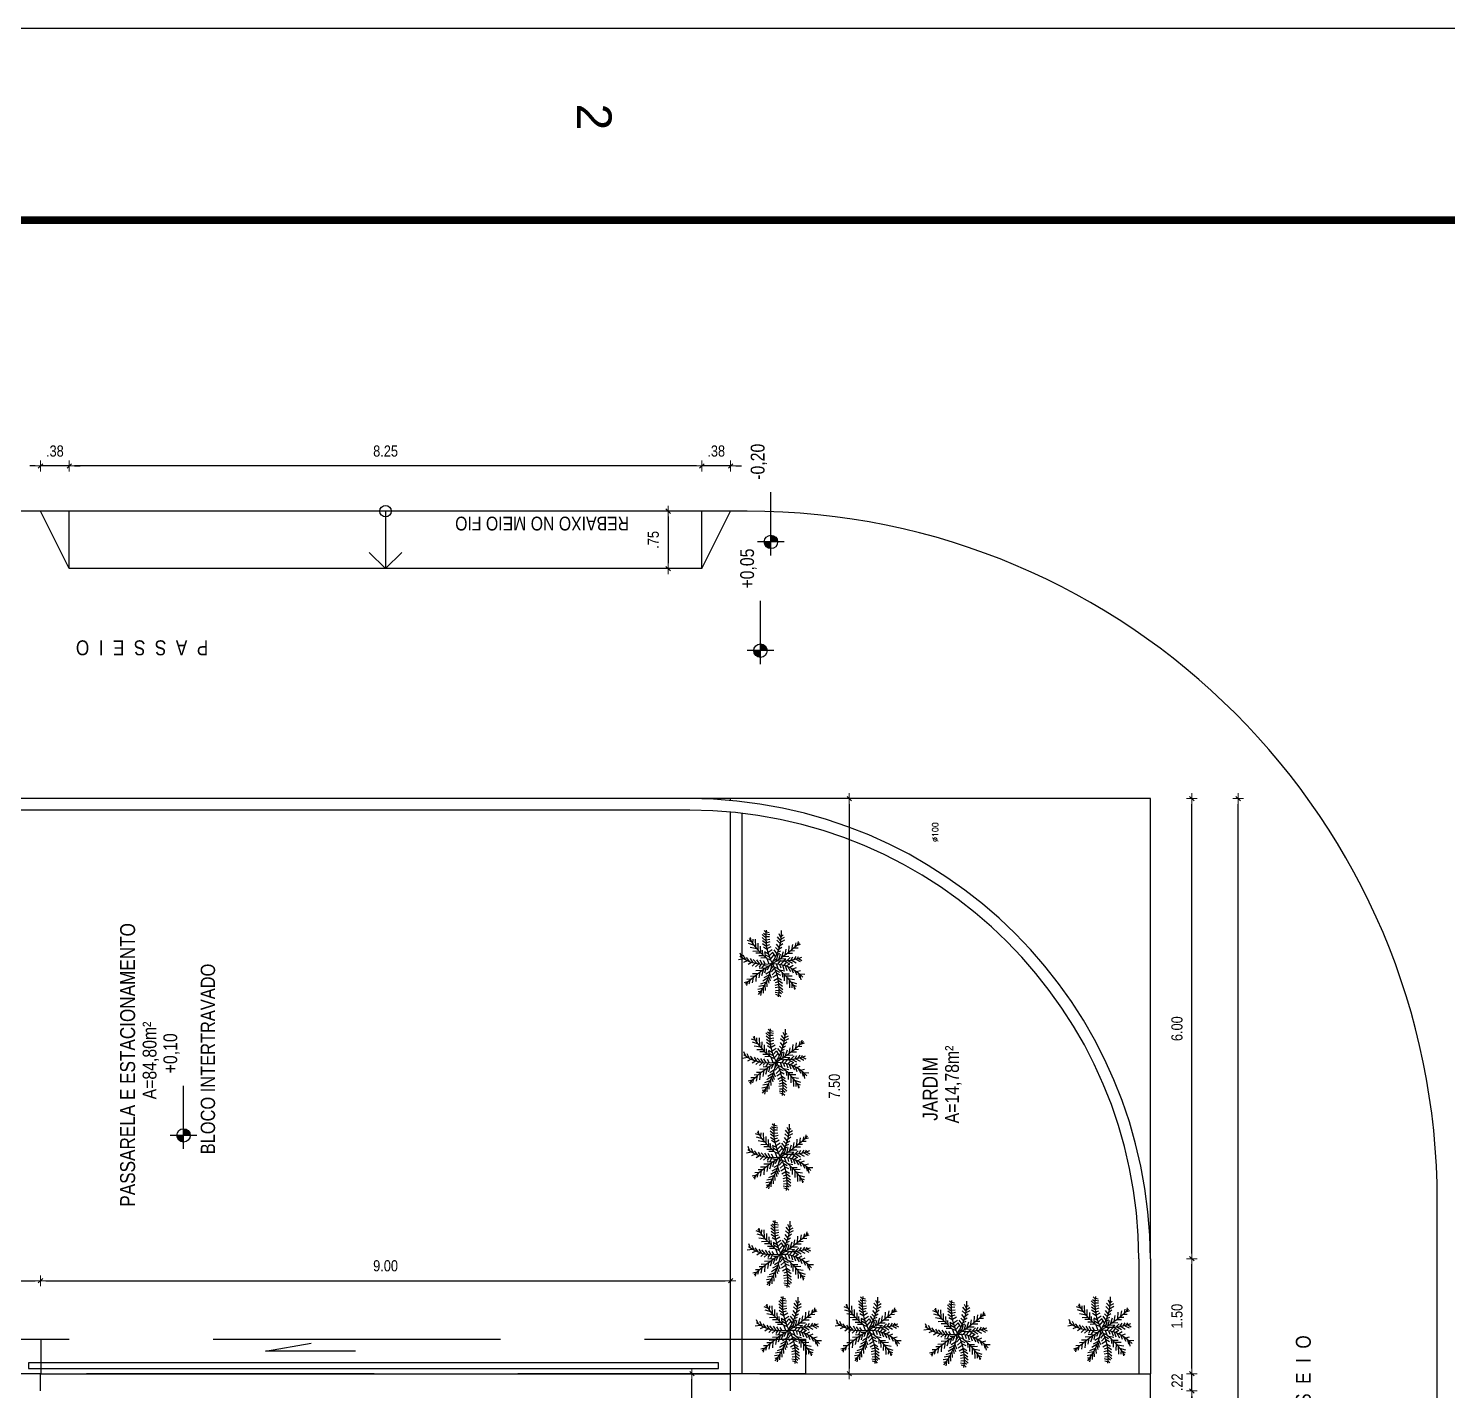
# Model space of a CAD drawing. Header units: millimetres. Extents: x 1904 to 2142, y -1319 to -1235.
# Drawn here: x 2000.83 to 2019.34, y -1252.69 to -1234.92 of the extents above; entities that cross this region are included whole.
import ezdxf
from ezdxf.enums import TextEntityAlignment as Align

# ---------------------------------------------------------------- set-up
doc = ezdxf.new("R2010")
doc.units = ezdxf.units.MM
doc.header["$LTSCALE"] = 30
for name, pattern in [('CONTINU', [0]), ('HIDDEN', [0.375, 0.25, -0.125]), ('HIDDEN2', [0.1875, 0.125, -0.0625])]:
    doc.linetypes.add(name, pattern=pattern)
doc.layers.get('0').update_dxf_attribs({"linetype": 'CONTINUOUS'})
doc.layers.get('Defpoints').update_dxf_attribs({"linetype": 'CONTINUOUS'})
for name, color, linetype in [('arquitetura', 8, 'CONTINUOUS'), ('E-txt-g', 3, 'CONTINUOUS'), ("PRANCHA - PROJETU'S", 7, 'CONTINUOUS'), ('Texto-Tubos', 7, 'CONTINUOUS'), ('VE', 118, 'CONTINUOUS')]:
    doc.layers.add(name, color=color, linetype=linetype)
for name, color, linetype, lineweight in [('E-Pen-C', 4, 'CONTINUOUS', 15), ('E-Pen-G', 3, 'CONTINUOUS', 30), ('E-Txt-W', 7, 'CONTINUOUS', 20)]:
    doc.layers.add(name, color=color, linetype=linetype, lineweight=lineweight)
doc.styles.add('ARIAL', font='arial.ttf', dxfattribs={"height": 2})
doc.styles.add('F2', font='ARIALN.TTF')
doc.styles.add('REG60', font='romans.shx', dxfattribs={"width": 0.8, "height": 0.15})
doc.styles.add('REG80', font='romans.shx', dxfattribs={"width": 0.8, "height": 0.18})
doc.styles.add('TCTUBOS-TXT', font='txt.shx')
doc.dimstyles.new('DIMENSION-1', dxfattribs={"dimtxt": 0.145, "dimasz": 0.07, "dimexe": 1, "dimexo": 0, "dimgap": 0.12, "dimtad": 1, "dimzin": 7, "dimdsep": 46, "dimtxsty": 'F2', "dimblk1": 'TRACO', "dimblk2": 'TRACO', "dimsah": 1, "dimcen": 1, "dimse1": 1, "dimse2": 1, "dimclrd": 4, "dimclre": 256, "dimclrt": 4, "dimadec": 8, "dimazin": 0, "dimtfac": 1, "dimtix": 1, "dimtmove": 2, "dimatfit": 3, "dimldrblk": 'TRACO', "dimfxl": 1, "dimtolj": 1, "dimtzin": 0, "dimarcsym": 0})

# ---------------------------------------------------------------- blocks, each defined once
blk = doc.blocks.new('ADFSGASDFG')
at = {"layer": "PRANCHA - PROJETU'S", "color": 1}
blk.add_line((276.578, 107.346), (276.578, 47.946), dxfattribs=at)
at = {"layer": "PRANCHA - PROJETU'S", "color": 4, "const_width": 0.1}
blk.add_lwpolyline([(279.078, 106.346), (359.678, 106.346), (359.678, 48.946), (279.078, 48.946)], close=True, dxfattribs=at)
at = {"layer": "PRANCHA - PROJETU'S", "color": 50, "linetype": 'Continuous', "style": 'ARIAL'}
blk.add_text('2', height=0.45, dxfattribs=at).set_placement((277.732, 92.496), align=Align.MIDDLE)
blk = doc.blocks.new('TRACO')
at = {"layer": 'E-Pen-C'}
for p, q in [((-1, 0), (1, 0)), ((0, 1), (0, -1))]:
    blk.add_line(p, q, dxfattribs=at)
at = {"layer": 'E-Pen-G'}
blk.add_line((-0.42, -0.42), (0.42, 0.42), dxfattribs=at)
blk = doc.blocks.new('*D229')
at = {"layer": 'arquitetura', "color": 4, "linetype": 'Continuous', "lineweight": -2}
blk.add_line((2011.54, -1245.035), (2011.54, -1252.395), dxfattribs=at)
at = {"layer": 'Defpoints', "color": 0, "linetype": 'Continuous'}
for p in [(2010.746, -1244.965), (2010.967, -1252.465), (2011.54, -1252.465)]:
    blk.add_point(p, dxfattribs=at)
at = {"layer": 'arquitetura', "color": 4, "linetype": 'Continuous', "lineweight": -2, "xscale": 0.07, "yscale": 0.07, "zscale": 0.07}
for p, rotation in [((2011.54, -1244.965), 90), ((2011.54, -1252.465), 270)]:
    blk.add_blockref('TRACO', p, dxfattribs=dict(at, rotation=rotation))
at = {"layer": 'arquitetura', "color": 4, "linetype": 'Continuous', "insert": (2011.346, -1248.715), "char_height": 0.145, "attachment_point": 5, "rotation": 90, "style": 'F2'}
blk.add_mtext('\\A1;7.50', dxfattribs=at)
blk = doc.blocks.new('*D235')
at = {"layer": 'arquitetura', "color": 4, "linetype": 'Continuous', "lineweight": -2}
blk.add_line((2015.537, -1254.317), (2019.138, -1254.317), dxfattribs=at)
at = {"layer": 'Defpoints', "color": 0, "linetype": 'Continuous'}
for p in [(2019.208, -1252.331), (2015.467, -1252.465), (2019.208, -1254.317)]:
    blk.add_point(p, dxfattribs=at)
at = {"layer": 'arquitetura', "color": 4, "linetype": 'Continuous', "lineweight": -2, "xscale": 0.07, "yscale": 0.07, "zscale": 0.07, "rotation": 180}
blk.add_blockref('TRACO', (2015.467, -1254.317), dxfattribs=at)
at = {"layer": 'arquitetura', "color": 4, "linetype": 'Continuous', "lineweight": -2, "xscale": 0.07, "yscale": 0.07, "zscale": 0.07}
blk.add_blockref('TRACO', (2019.208, -1254.317), dxfattribs=at)
at = {"layer": 'arquitetura', "color": 4, "linetype": 'Continuous', "insert": (2017.337, -1254.123), "char_height": 0.145, "attachment_point": 5, "style": 'F2'}
blk.add_mtext('\\A1;2.50', dxfattribs=at)
blk = doc.blocks.new('*D239')
at = {"layer": 'arquitetura', "color": 4, "linetype": 'Continuous', "lineweight": -2}
blk.add_line((2016.008, -1287.041), (2016.008, -1252.76), dxfattribs=at)
at = {"layer": 'Defpoints', "color": 0, "linetype": 'Continuous'}
for p in [(2015.242, -1252.69), (2016.008, -1252.69), (2015.467, -1287.111)]:
    blk.add_point(p, dxfattribs=at)
at = {"layer": 'arquitetura', "color": 4, "linetype": 'Continuous', "lineweight": -2, "xscale": 0.07, "yscale": 0.07, "zscale": 0.07}
for p, rotation in [((2016.008, -1252.69), 90), ((2016.008, -1287.111), 270)]:
    blk.add_blockref('TRACO', p, dxfattribs=dict(at, rotation=rotation))
at = {"layer": 'arquitetura', "color": 4, "linetype": 'Continuous', "insert": (2015.814, -1269.9), "char_height": 0.145, "attachment_point": 5, "rotation": 90, "style": 'F2'}
blk.add_mtext('\\A1;34.42', dxfattribs=at)
blk = doc.blocks.new('*D240')
at = {"layer": 'arquitetura', "color": 4, "linetype": 'Continuous', "lineweight": -2}
for p, q in [((2016.008, -1252.395), (2016.008, -1252.325)), ((2016.008, -1252.69), (2016.008, -1252.465)), ((2016.008, -1252.76), (2016.008, -1252.83))]:
    blk.add_line(p, q, dxfattribs=at)
at = {"layer": 'Defpoints', "color": 0, "linetype": 'Continuous'}
for p in [(2015.467, -1252.465), (2016.008, -1252.465), (2015.242, -1252.69)]:
    blk.add_point(p, dxfattribs=at)
at = {"layer": 'arquitetura', "color": 4, "linetype": 'Continuous', "lineweight": -2, "xscale": 0.07, "yscale": 0.07, "zscale": 0.07}
for p, rotation in [((2016.008, -1252.465), 270), ((2016.008, -1252.69), 90)]:
    blk.add_blockref('TRACO', p, dxfattribs=dict(at, rotation=rotation))
at = {"layer": 'arquitetura', "color": 4, "linetype": 'Continuous', "insert": (2015.815, -1252.577), "char_height": 0.145, "attachment_point": 5, "rotation": 90, "style": 'F2'}
blk.add_mtext('\\A1;.22', dxfattribs=at)
blk = doc.blocks.new('*D241')
at = {"layer": 'arquitetura', "color": 4, "linetype": 'Continuous', "lineweight": -2}
blk.add_line((2016.008, -1252.395), (2016.008, -1251.035), dxfattribs=at)
at = {"layer": 'Defpoints', "color": 0, "linetype": 'Continuous'}
for p in [(2015.467, -1250.965), (2016.008, -1250.965), (2015.467, -1252.465)]:
    blk.add_point(p, dxfattribs=at)
at = {"layer": 'arquitetura', "color": 4, "linetype": 'Continuous', "lineweight": -2, "xscale": 0.07, "yscale": 0.07, "zscale": 0.07}
for p, rotation in [((2016.008, -1250.965), 90), ((2016.008, -1252.465), 270)]:
    blk.add_blockref('TRACO', p, dxfattribs=dict(at, rotation=rotation))
at = {"layer": 'arquitetura', "color": 4, "linetype": 'Continuous', "insert": (2015.814, -1251.715), "char_height": 0.145, "attachment_point": 5, "rotation": 90, "style": 'F2'}
blk.add_mtext('\\A1;1.50', dxfattribs=at)
blk = doc.blocks.new('*D242')
at = {"layer": 'arquitetura', "color": 4, "linetype": 'Continuous', "lineweight": -2}
blk.add_line((2016.008, -1250.895), (2016.008, -1245.035), dxfattribs=at)
at = {"layer": 'Defpoints', "color": 0, "linetype": 'Continuous'}
for p in [(2015.467, -1244.965), (2016.008, -1244.965), (2015.467, -1250.965)]:
    blk.add_point(p, dxfattribs=at)
at = {"layer": 'arquitetura', "color": 4, "linetype": 'Continuous', "lineweight": -2, "xscale": 0.07, "yscale": 0.07, "zscale": 0.07}
for p, rotation in [((2016.008, -1244.965), 90), ((2016.008, -1250.965), 270)]:
    blk.add_blockref('TRACO', p, dxfattribs=dict(at, rotation=rotation))
at = {"layer": 'arquitetura', "color": 4, "linetype": 'Continuous', "insert": (2015.814, -1247.965), "char_height": 0.145, "attachment_point": 5, "rotation": 90, "style": 'F2'}
blk.add_mtext('\\A1;6.00', dxfattribs=at)
blk = doc.blocks.new('*D243')
at = {"layer": 'arquitetura', "color": 4, "linetype": 'Continuous', "lineweight": -2}
blk.add_line((2016.612, -1291.682), (2016.612, -1245.035), dxfattribs=at)
at = {"layer": 'Defpoints', "color": 0, "linetype": 'Continuous'}
for p in [(2015.467, -1244.965), (2016.612, -1244.965), (2015.467, -1291.752)]:
    blk.add_point(p, dxfattribs=at)
at = {"layer": 'arquitetura', "color": 4, "linetype": 'Continuous', "lineweight": -2, "xscale": 0.07, "yscale": 0.07, "zscale": 0.07}
for p, rotation in [((2016.612, -1244.965), 90), ((2016.612, -1291.752), 270)]:
    blk.add_blockref('TRACO', p, dxfattribs=dict(at, rotation=rotation))
at = {"layer": 'arquitetura', "color": 4, "linetype": 'Continuous', "insert": (2016.418, -1268.358), "char_height": 0.145, "attachment_point": 5, "rotation": 90, "style": 'F2'}
blk.add_mtext('\\A1;46.79', dxfattribs=at)
blk = doc.blocks.new('*D244')
at = {"layer": 'arquitetura', "color": 4, "linetype": 'Continuous', "lineweight": -2}
blk.add_line((1995.726, -1251.252), (2000.922, -1251.252), dxfattribs=at)
at = {"layer": 'Defpoints', "color": 0, "linetype": 'Continuous'}
for p in [(2000.992, -1251.252), (1995.656, -1252.465), (2000.992, -1252.465)]:
    blk.add_point(p, dxfattribs=at)
at = {"layer": 'arquitetura', "color": 4, "linetype": 'Continuous', "lineweight": -2, "xscale": 0.07, "yscale": 0.07, "zscale": 0.07, "rotation": 180}
blk.add_blockref('TRACO', (1995.656, -1251.252), dxfattribs=at)
at = {"layer": 'arquitetura', "color": 4, "linetype": 'Continuous', "lineweight": -2, "xscale": 0.07, "yscale": 0.07, "zscale": 0.07}
blk.add_blockref('TRACO', (2000.992, -1251.252), dxfattribs=at)
at = {"layer": 'arquitetura', "color": 4, "linetype": 'Continuous', "insert": (1998.324, -1251.058), "char_height": 0.145, "attachment_point": 5, "style": 'F2'}
blk.add_mtext('\\A1;5.34', dxfattribs=at)
blk = doc.blocks.new('*D245')
at = {"layer": 'arquitetura', "color": 4, "linetype": 'Continuous', "lineweight": -2}
blk.add_line((2001.062, -1251.252), (2009.922, -1251.252), dxfattribs=at)
at = {"layer": 'Defpoints', "color": 0, "linetype": 'Continuous'}
for p in [(2009.992, -1251.252), (2000.992, -1252.465), (2009.992, -1252.465)]:
    blk.add_point(p, dxfattribs=at)
at = {"layer": 'arquitetura', "color": 4, "linetype": 'Continuous', "lineweight": -2, "xscale": 0.07, "yscale": 0.07, "zscale": 0.07, "rotation": 180}
blk.add_blockref('TRACO', (2000.992, -1251.252), dxfattribs=at)
at = {"layer": 'arquitetura', "color": 4, "linetype": 'Continuous', "lineweight": -2, "xscale": 0.07, "yscale": 0.07, "zscale": 0.07}
blk.add_blockref('TRACO', (2009.992, -1251.252), dxfattribs=at)
at = {"layer": 'arquitetura', "color": 4, "linetype": 'Continuous', "insert": (2005.492, -1251.058), "char_height": 0.145, "attachment_point": 5, "style": 'F2'}
blk.add_mtext('\\A1;9.00', dxfattribs=at)
blk = doc.blocks.new('*D203')
at = {"layer": 'arquitetura', "color": 4, "linetype": 'Continuous', "lineweight": -2}
blk.add_line((2009.488, -1286.743), (2009.488, -1252.535), dxfattribs=at)
at = {"layer": 'Defpoints', "color": 0, "linetype": 'Continuous'}
for p in [(2009.488, -1252.465), (2010.374, -1252.465), (2010.374, -1286.813)]:
    blk.add_point(p, dxfattribs=at)
at = {"layer": 'arquitetura', "color": 4, "linetype": 'Continuous', "lineweight": -2, "xscale": 0.07, "yscale": 0.07, "zscale": 0.07}
for p, rotation in [((2009.488, -1252.465), 90), ((2009.488, -1286.813), 270)]:
    blk.add_blockref('TRACO', p, dxfattribs=dict(at, rotation=rotation))
at = {"layer": 'arquitetura', "color": 4, "linetype": 'Continuous', "insert": (2009.197, -1268.124), "char_height": 0.145, "attachment_point": 5, "rotation": 90, "style": 'F2'}
blk.add_mtext('\\A1;34.35', dxfattribs=at)
blk = doc.blocks.new('TXT-AMB75')
at = {"layer": 'E-txt-g', "style": 'REG80', "width": 0.8, "flags": 8}
blk.add_attdef('TXT', text='', height=0.2, dxfattribs=at).set_placement((0.005, 0.296), align=Align.CENTER)
at = {"layer": 'E-Txt-W', "style": 'REG60', "width": 0.8, "flags": 8}
blk.add_attdef('TXT', text='', height=0.15, dxfattribs=at).set_placement((0.005, 0.027), align=Align.CENTER)
blk = doc.blocks.new('NV')
at = {"color": 7, "linetype": 'ByBlock', "ltscale": 0.5}
for p, q in [((-2.379, 0), (-1.464, 0)), ((-2.184, -0.194), (-2.184, 0.194))]:
    blk.add_line(p, q, dxfattribs=at)
at = {"color": 7, "ltscale": 2.5}
blk.add_circle((-2.184, 0), 0.0972, dxfattribs=at)
at = {"color": 7}
for points in [[(-2.184, 0), (-2.253, 0.069), (-2.282, 0), (-2.274, 0.037)], [(-2.184, 0), (-2.184, 0.097), (-2.253, 0.069), (-2.222, 0.09)], [(-2.184, 0), (-2.087, 0), (-2.116, -0.069), (-2.095, -0.037)], [(-2.184, 0), (-2.116, -0.069), (-2.184, -0.097), (-2.147, -0.09)]]:
    blk.add_solid(points, dxfattribs=at)
at = {"layer": 'E-Txt-W', "ltscale": 2.5, "style": 'REG60', "width": 0.8}
blk.add_attdef('COTAPISO', (-2.053, 0.048), '', height=0.15, dxfattribs=at)
blk = doc.blocks.new('*D220')
at = {"layer": 'arquitetura', "color": 4, "linetype": 'Continuous', "lineweight": -2}
for p, q in [((2009.547, -1240.626), (2009.477, -1240.626)), ((2009.992, -1240.626), (2009.617, -1240.626)), ((2010.062, -1240.626), (2010.132, -1240.626))]:
    blk.add_line(p, q, dxfattribs=at)
at = {"layer": 'Defpoints', "color": 0, "linetype": 'Continuous'}
for p in [(2009.617, -1240.626), (2009.617, -1241.215), (2009.992, -1241.215)]:
    blk.add_point(p, dxfattribs=at)
at = {"layer": 'arquitetura', "color": 4, "linetype": 'Continuous', "lineweight": -2, "xscale": 0.07, "yscale": 0.07, "zscale": 0.07}
blk.add_blockref('TRACO', (2009.617, -1240.626), dxfattribs=at)
at = {"layer": 'arquitetura', "color": 4, "linetype": 'Continuous', "lineweight": -2, "xscale": 0.07, "yscale": 0.07, "zscale": 0.07, "rotation": 180}
blk.add_blockref('TRACO', (2009.992, -1240.626), dxfattribs=at)
at = {"layer": 'arquitetura', "color": 4, "linetype": 'Continuous', "insert": (2009.804, -1240.432), "char_height": 0.145, "attachment_point": 5, "style": 'F2'}
blk.add_mtext('\\A1;.38', dxfattribs=at)
blk = doc.blocks.new('*D221')
at = {"layer": 'arquitetura', "color": 4, "linetype": 'Continuous', "lineweight": -2}
blk.add_line((2009.547, -1240.626), (2001.437, -1240.626), dxfattribs=at)
at = {"layer": 'Defpoints', "color": 0, "linetype": 'Continuous'}
for p in [(2001.367, -1240.626), (2001.367, -1241.215), (2009.617, -1241.215)]:
    blk.add_point(p, dxfattribs=at)
at = {"layer": 'arquitetura', "color": 4, "linetype": 'Continuous', "lineweight": -2, "xscale": 0.07, "yscale": 0.07, "zscale": 0.07, "rotation": 180}
blk.add_blockref('TRACO', (2001.367, -1240.626), dxfattribs=at)
at = {"layer": 'arquitetura', "color": 4, "linetype": 'Continuous', "lineweight": -2, "xscale": 0.07, "yscale": 0.07, "zscale": 0.07}
blk.add_blockref('TRACO', (2009.617, -1240.626), dxfattribs=at)
at = {"layer": 'arquitetura', "color": 4, "linetype": 'Continuous', "insert": (2005.492, -1240.432), "char_height": 0.145, "attachment_point": 5, "style": 'F2'}
blk.add_mtext('\\A1;8.25', dxfattribs=at)
blk = doc.blocks.new('*D222')
at = {"layer": 'arquitetura', "color": 4, "linetype": 'Continuous', "lineweight": -2}
for p, q in [((2000.922, -1240.626), (2000.852, -1240.626)), ((2001.367, -1240.626), (2000.992, -1240.626)), ((2001.437, -1240.626), (2001.507, -1240.626))]:
    blk.add_line(p, q, dxfattribs=at)
at = {"layer": 'Defpoints', "color": 0, "linetype": 'Continuous'}
for p in [(2000.992, -1240.626), (2000.992, -1241.215), (2001.367, -1241.215)]:
    blk.add_point(p, dxfattribs=at)
at = {"layer": 'arquitetura', "color": 4, "linetype": 'Continuous', "lineweight": -2, "xscale": 0.07, "yscale": 0.07, "zscale": 0.07}
blk.add_blockref('TRACO', (2000.992, -1240.626), dxfattribs=at)
at = {"layer": 'arquitetura', "color": 4, "linetype": 'Continuous', "lineweight": -2, "xscale": 0.07, "yscale": 0.07, "zscale": 0.07, "rotation": 180}
blk.add_blockref('TRACO', (2001.367, -1240.626), dxfattribs=at)
at = {"layer": 'arquitetura', "color": 4, "linetype": 'Continuous', "insert": (2001.179, -1240.432), "char_height": 0.145, "attachment_point": 5, "style": 'F2'}
blk.add_mtext('\\A1;.38', dxfattribs=at)
blk = doc.blocks.new('*D223')
at = {"layer": 'arquitetura', "color": 4, "linetype": 'Continuous', "lineweight": -2}
blk.add_line((2009.177, -1241.285), (2009.177, -1241.895), dxfattribs=at)
at = {"layer": 'Defpoints', "color": 0, "linetype": 'Continuous'}
for p in [(2009.617, -1241.215), (2009.177, -1241.965), (2009.617, -1241.965)]:
    blk.add_point(p, dxfattribs=at)
at = {"layer": 'arquitetura', "color": 4, "linetype": 'Continuous', "lineweight": -2, "xscale": 0.07, "yscale": 0.07, "zscale": 0.07}
for p, rotation in [((2009.177, -1241.215), 90), ((2009.177, -1241.965), 270)]:
    blk.add_blockref('TRACO', p, dxfattribs=dict(at, rotation=rotation))
at = {"layer": 'arquitetura', "color": 4, "linetype": 'Continuous', "insert": (2008.984, -1241.59), "char_height": 0.145, "attachment_point": 5, "rotation": 90, "style": 'F2'}
blk.add_mtext('\\A1;.75', dxfattribs=at)
blk = doc.blocks.new('FLOR2')
at = {"layer": 'VE', "color": 8}
for p, q in [((-80, 253), (-102, 282)), ((-75, 224), (-102, 246)), ((-83, 267), (-72, 290)), ((-77, 238), (-65, 269)), ((52, 229), (26, 258)), ((54, 258), (41, 273)), ((51, 215), (80, 258)), ((53, 244), (74, 286)), ((-248, 123), (-283, 102)), ((-229, 122), (-259, 154)), ((-195, 116), (-211, 147)), ((-157, 106), (-168, 137)), ((-129, 95), (-135, 128)), ((-66, 186), (-93, 208)), ((-58, 153), (-91, 179)), ((-45, 110), (-83, 141)), ((-69, 200), (-48, 241)), ((-61, 166), (-31, 214)), ((-51, 128), (-27, 175)), ((-39, 91), (-20, 146)), ((27, 103), (7, 147)), ((49, 200), (17, 234)), ((44, 167), (17, 210)), ((35, 128), (17, 176)), ((31, 113), (65, 137)), ((42, 157), (75, 195)), ((48, 191), (80, 229)), ((125, 101), (109, 124)), ((142, 118), (121, 144)), ((158, 136), (135, 160)), ((151, 128), (196, 131)), ((174, 158), (153, 176)), ((188, 178), (161, 191)), ((166, 147), (213, 152)), ((197, 193), (175, 202)), ((180, 166), (207, 166)), ((193, 186), (219, 189)), ((-209, 119), (-251, 98)), ((-190, -16), (-242, 10)), ((-171, 110), (-217, 98)), ((-162, -11), (-204, 23)), ((-143, 101), (-184, 85)), ((-138, -6), (-174, 21)), ((-111, 87), (-161, 77)), ((-104, -3), (-140, 24)), ((-92, 76), (-133, 60)), ((-79, 0), (-115, 28)), ((-71, 63), (-110, 47)), ((-101, 81), (-107, 115)), ((-84, 72), (-80, 98)), ((-50, 47), (-83, 34)), ((-36, 82), (-75, 107)), ((-35, -8), (-70, 1)), ((-28, 27), (-69, 0)), ((-61, 56), (-57, 90)), ((-25, 50), (-48, 61)), ((-31, 67), (-12, 113)), ((-19, 33), (-9, 79)), ((-11, 15), (8, 51)), ((17, 74), (2, 113)), ((8, 14), (8, 51)), ((18, -12), (54, 12)), ((19, 20), (55, 12)), ((23, 90), (60, 113)), ((29, 26), (26, 68)), ((44, 35), (83, 29)), ((55, 42), (49, 84)), ((81, 61), (67, 100)), ((67, 51), (106, 45)), ((74, 13), (115, -7)), ((105, 81), (90, 117)), ((98, 75), (137, 72)), ((104, 16), (130, 47)), ((116, 91), (160, 89)), ((123, 19), (159, -8)), ((128, 20), (162, 65)), ((135, 110), (178, 110)), ((147, 23), (189, -11)), ((162, 26), (196, 73)), ((175, 29), (226, 2)), ((190, 32), (234, 86)), ((209, 38), (259, 20)), ((228, 43), (249, 73)), ((234, 50), (270, 39)), ((256, 53), (276, 71)), ((-261, -36), (-297, -24)), ((-272, -40), (-292, -59)), ((-224, -25), (-274, -7)), ((-244, -31), (-265, -60)), ((-205, -20), (-249, -73)), ((-177, -14), (-211, -60)), ((-166, -116), (-211, -119)), ((-150, -98), (-193, -98)), ((-143, -7), (-178, -52)), ((-131, -79), (-176, -77)), ((-157, -105), (-137, -132)), ((-113, -62), (-153, -60)), ((-119, -4), (-145, -35)), ((-141, -88), (-124, -111)), ((-82, -38), (-121, -33)), ((-120, -69), (-105, -105)), ((-90, -3), (-117, -34)), ((-59, -22), (-98, -16)), ((-96, -49), (-82, -88)), ((-70, -29), (-64, -72)), ((-37, -114), (-69, -119)), ((-29, -85), (-68, -96)), ((-24, -57), (-62, -72)), ((-44, -15), (-41, -57)), ((-31, -100), (-17, -124)), ((-25, -70), (-13, -100)), ((-17, -15), (-5, -46)), ((5, -32), (-13, -79)), ((16, -54), (-3, -100)), ((24, -79), (5, -134)), ((10, -38), (32, -49)), ((36, -116), (12, -162)), ((21, -70), (60, -95)), ((30, -98), (67, -128)), ((33, -20), (32, -58)), ((42, -26), (71, -6)), ((51, -63), (59, -95)), ((54, -32), (57, -66)), ((64, -74), (111, -79)), ((66, -37), (101, -13)), ((75, -83), (82, -127)), ((80, -42), (82, -69)), ((87, -94), (128, -99)), ((89, -45), (126, -21)), ((102, -109), (98, -145)), ((99, -49), (112, -81)), ((109, -52), (156, -33)), ((109, -116), (150, -121)), ((129, -57), (142, -88)), ((144, -60), (181, -36)), ((159, -62), (176, -90)), ((173, -63), (216, -42)), ((198, -64), (220, -91)), ((213, -64), (249, -35)), ((232, -63), (268, -88)), ((240, -55), (269, -28)), ((-208, -174), (-234, -177)), ((-181, -135), (-229, -140)), ((-195, -154), (-223, -154)), ((-212, -181), (-190, -190)), ((-203, -166), (-176, -179)), ((-190, -146), (-168, -164)), ((-173, -124), (-150, -147)), ((-84, -217), (-113, -232)), ((-71, -194), (-111, -203)), ((-59, -171), (-98, -175)), ((-90, -226), (-81, -245)), ((-45, -138), (-81, -148)), ((-76, -202), (-60, -237)), ((-63, -179), (-44, -219)), ((-50, -150), (-41, -185)), ((-40, -122), (-28, -153)), ((46, -154), (15, -201)), ((54, -187), (32, -229)), ((42, -141), (76, -167)), ((62, -226), (49, -257)), ((51, -174), (78, -196)), ((59, -212), (86, -234)), ((65, -241), (86, -270)), ((121, -130), (119, -163)), ((131, -143), (171, -149)), ((138, -151), (135, -176)), ((146, -162), (178, -167)), ((67, -254), (56, -278))]:
    blk.add_line(p, q, dxfattribs=at)
for centre, radius, start, end in [((1088, 462), 1187, 188.516, 202.6061), ((-486, 269), 540, 336.1944, 2.2987), ((-266, -219), 343, 41.079, 90.2435), ((-212, 435), 475, 295.4351, 330.987), ((-112, 350), 262, 304.4561, 313.2891), ((-27, -730), 732, 93.4205, 111.3892), ((196, -423), 475, 115.4351, 150.987), ((-482, 28), 467, 321.3423, 356.988), ((201, 279), 343, 232.5988, 281.7634), ((-1103, -450), 1187, 8.516, 22.6061), ((11, 743), 732, 273.4205, 291.3892), ((-241, -435), 473, 32.1218, 54.7349)]:
    blk.add_arc(centre, radius, start, end, dxfattribs=at)

msp = doc.modelspace()

# ---------------------------------------------------------------- linework, layer by layer
at = {"layer": 'arquitetura'}
for p, q in [((2010.208, -1241.215), (1984.286, -1241.215)), ((2001.367, -1241.965), (2000.992, -1241.215)), ((2001.367, -1241.965), (2001.367, -1241.215)), ((2009.617, -1241.965), (2009.992, -1241.215)), ((2009.617, -1241.965), (2009.617, -1241.215)), ((2005.492, -1241.965), (2005.28, -1241.753)), ((2005.492, -1241.965), (2005.704, -1241.753)), ((2009.617, -1241.965), (2001.367, -1241.965)), ((2009.458, -1244.965), (1984.511, -1244.965)), ((2009.458, -1245.115), (1984.511, -1245.115)), ((2009.992, -1252.465), (2009.992, -1245.14)), ((2010.142, -1252.465), (2010.142, -1245.156)), ((2019.208, -1288.714), (2019.208, -1250.215)), ((2015.242, -1250.965), (2015.242, -1250.965)), ((2015.317, -1250.965), (2015.317, -1252.465)), ((2015.467, -1250.965), (2015.467, -1252.465)), ((2000.992, -1252.465), (1993.492, -1252.465)), ((2000.992, -1252.465), (2009.992, -1252.465))]:
    msp.add_line(p, q, dxfattribs=at)
at = {"layer": 'arquitetura', "linetype": 'CONTINU'}
msp.add_line((2005.492, -1241.215, -0.352), (2005.492, -1241.965), dxfattribs=at)
at = {"layer": 'arquitetura', "linetype": 'HIDDEN'}
for p, q in [((2015.467, -1244.965), (2009.458, -1244.965)), ((2015.467, -1250.965), (2015.467, -1244.965))]:
    msp.add_line(p, q, dxfattribs=at)
at = {"layer": 'arquitetura', "linetype": 'Continuous'}
for p, q in [((2009.992, -1244.989), (2009.992, -1244.965)), ((2000.992, -1252.465), (1991.992, -1252.465)), ((2000.992, -1252.69), (2000.992, -1252.465)), ((2010.967, -1252.465), (2009.992, -1252.465)), ((2010.967, -1252.465), (2009.992, -1252.465)), ((2009.992, -1252.69), (2009.992, -1252.465)), ((2010.967, -1252.465), (2015.467, -1252.465)), ((2015.467, -1287.111), (2015.467, -1252.465))]:
    msp.add_line(p, q, dxfattribs=at)
at = {"layer": 'arquitetura', "linetype": 'HIDDEN2'}
msp.add_lwpolyline([(1991.992, -1252.465), (1991.992, -1252.015), (2010.967, -1252.015), (2010.967, -1252.465)], close=True, dxfattribs=at)
at = {"layer": 'arquitetura'}
for points in [[(1995.656, -1252.465), (1995.656, -1252.015), (2000.996, -1252.015), (2000.996, -1252.465)], [(2009.836, -1252.396), (2009.836, -1252.321), (2000.836, -1252.321), (2000.836, -1252.396)]]:
    msp.add_lwpolyline(points, close=True, dxfattribs=at)
at = {"layer": 'arquitetura', "linetype": 'Continuous'}
for points in [[(2005.098, -1252.169), (2003.925, -1252.169), (2004.521, -1252.066)], [(2010.374, -1252.465), (2010.374, -1252.465), (2010.967, -1252.465)]]:
    msp.add_lwpolyline(points, dxfattribs=at)
at = {"layer": 'arquitetura'}
msp.add_circle((2005.492, -1241.215, -0.352), 0.0748, dxfattribs=at)
for centre, radius, start, end in [((2010.208, -1250.215), 9, 360, 90), ((2009.452, -1250.98), 6.015, 0.1426, 89.9409), ((2009.452, -1250.98), 5.865, 0.1426, 89.9409)]:
    msp.add_arc(centre, radius, start, end, dxfattribs=at)

# ---------------------------------------------------------------- block references
ref = msp.add_blockref('NV', (2010.518, -1239.651), dxfattribs=dict(at, xscale=0.8999999999999999, yscale=0.8999999999999999, zscale=0.8999999999999999, rotation=89.99999999999999))
ref.add_attrib('COTAPISO', '-0,20', (2010.434, -1240.806), dxfattribs={"layer": 'E-Txt-W', "color": 4, "ltscale": 2.5, "height": 0.18, "rotation": 90, "style": 'F2'})
ref = msp.add_blockref('NV', (2010.381, -1241.069), dxfattribs=dict(at, xscale=0.8999999999999999, yscale=0.8999999999999999, zscale=0.8999999999999999, rotation=89.99999999999999))
ref.add_attrib('COTAPISO', '+0,05', (2010.297, -1242.225), dxfattribs={"layer": 'E-Txt-W', "color": 4, "ltscale": 2.5, "height": 0.18, "rotation": 90, "style": 'F2'})
ref = msp.add_blockref('TXT-AMB75', (2002.264, -1242.592), dxfattribs=dict(at, xscale=1.0935, yscale=1.0935, zscale=1.0935, rotation=180))
ref.add_attrib('TXT', 'P  A  S  S  E  I  O', dxfattribs={"layer": 'E-txt-g', "color": 2, "height": 0.195, "rotation": 180, "style": 'F2'}).set_placement((2002.316, -1242.9), align=Align.CENTER)
ref = msp.add_blockref('TXT-AMB75', (2002.534, -1248.386), dxfattribs=dict(at, xscale=1.0935, yscale=1.0935, zscale=1.0935, rotation=89.99999999999999))
ref.add_attrib('TXT', 'PASSARELA E ESTACIONAMENTO', dxfattribs={"layer": 'E-txt-g', "color": 2, "height": 0.195, "rotation": 90, "style": 'F2'}).set_placement((2002.225, -1248.437), align=Align.CENTER)
ref.add_attrib('TXT', 'A=84,80m²', dxfattribs={"layer": 'E-Txt-W', "height": 0.18, "rotation": 90, "style": 'F2'}).set_placement((2002.504, -1248.38), align=Align.CENTER)
at = {"layer": 'arquitetura', "ltscale": 0.35, "extrusion": (0, 0, -1), "xscale": 0.001523761191787727, "yscale": 0.001523761191787727, "zscale": -0.001523761191787727, "rotation": 216.8674586725334}
for p in [(-2010.553, -1247.115), (-2010.604, -1248.401), (-2010.657, -1249.638), (-2010.666, -1250.904), (-2010.77, -1251.895), (-2011.811, -1251.895), (-2012.97, -1251.947), (-2014.845, -1251.893)]:
    msp.add_blockref('FLOR2', p, dxfattribs=at)
at = {"layer": 'arquitetura'}
ref = msp.add_blockref('NV', (2002.857, -1247.391), dxfattribs=dict(at, xscale=0.8999999999999999, yscale=0.8999999999999999, zscale=0.8999999999999999, rotation=89.99999999999999))
ref.add_attrib('COTAPISO', '+0,10', (2002.774, -1248.547), dxfattribs={"layer": 'E-Txt-W', "color": 4, "ltscale": 2.5, "height": 0.18, "rotation": 90, "style": 'F2'})
ref = msp.add_blockref('TXT-AMB75', (2013, -1248.699), dxfattribs=dict(at, xscale=1.0935, yscale=1.0935, zscale=1.0935, rotation=89.99999999999999))
ref.add_attrib('TXT', 'JARDIM', dxfattribs={"layer": 'E-txt-g', "color": 2, "height": 0.195, "rotation": 90, "style": 'F2'}).set_placement((2012.692, -1248.75), align=Align.CENTER)
ref.add_attrib('TXT', 'A=14,78m²', dxfattribs={"layer": 'E-Txt-W', "height": 0.18, "rotation": 90, "style": 'F2'}).set_placement((2012.97, -1248.693), align=Align.CENTER)
ref = msp.add_blockref('TXT-AMB75', (2017.867, -1252.775), dxfattribs=dict(at, xscale=1.0935, yscale=1.0935, zscale=1.0935, rotation=89.99999999999999))
ref.add_attrib('TXT', 'P  A  S  S  E  I  O', dxfattribs={"layer": 'E-txt-g', "color": 2, "height": 0.195, "rotation": 90, "style": 'F2'}).set_placement((2017.559, -1252.827), align=Align.CENTER)
at = {"layer": "PRANCHA - PROJETU'S", "color": 1, "rotation": 270}
msp.add_blockref('ADFSGASDFG', (1915.722, -958.341), dxfattribs=at)

# ---------------------------------------------------------------- texts
at = {"layer": 'arquitetura', "style": 'F2'}
msp.add_text('REBAIXO NO MEIO FIO', height=0.18, rotation=180, dxfattribs=at).set_placement((2008.668, -1241.287))
at = {"layer": 'arquitetura', "linetype": 'Continuous', "style": 'F2'}
msp.add_text('BLOCO INTERTRAVADO', height=0.1869, rotation=90, dxfattribs=at).set_placement((2003.081, -1249.603, 2.744), align=Align.TOP_LEFT)
at = {"layer": 'Texto-Tubos', "style": 'TCTUBOS-TXT'}
msp.add_text('%%C100', height=0.075, rotation=90, dxfattribs=at).set_placement((2012.697, -1245.402), align=Align.CENTER)

# ---------------------------------------------------------------- dimensions: what is measured, and where the dimension line sits
at = {"layer": 'arquitetura', "linetype": 'Continuous'}
for base, p1, p2, angle, override, picture, middle in [((2000.991650477, -1240.626027935), (2001.366650477, -1241.214815045), (2000.991650477, -1241.214815045), 180, {"dimadec": 0, "dimfxl": 0.04}, '*D222', (2001.179150477, -1240.431994852)), ((2001.367, -1240.626), (2009.617, -1241.215), (2001.367, -1241.215), 180, {"dimadec": 0, "dimfxl": 0.04}, '*D221', (2005.492, -1240.432)), ((2009.616650477, -1240.626027935), (2009.991650477, -1241.214815047), (2009.616650477, -1241.214815047), 180, {"dimadec": 0, "dimfxl": 0.04}, '*D220', (2009.804150477, -1240.431994852)), ((2009.177, -1241.965), (2009.617, -1241.215), (2009.617, -1241.965), 90, {"dimadec": 0, "dimfxl": 0.04}, '*D223', (2008.984, -1241.59)), ((2011.54, -1252.465), (2010.746, -1244.965), (2010.967, -1252.465), 90, {"dimadec": 0, "dimfxl": 0.06}, '*D229', (2011.346, -1248.715)), ((2016.008, -1244.965), (2015.467, -1250.965), (2015.467, -1244.965), 90, {"dimadec": 0, "dimfxl": 0.06}, '*D242', (2015.814, -1247.965)), ((2016.612, -1244.965), (2015.467, -1291.752), (2015.467, -1244.965), 90, {"dimadec": 0, "dimfxl": 0.06}, '*D243', (2016.418, -1268.358)), ((2016.008, -1250.965), (2015.467, -1252.465), (2015.467, -1250.965), 90, {"dimadec": 0, "dimfxl": 0.06}, '*D241', (2015.814, -1251.715)), ((2000.992, -1251.252), (1995.656, -1252.465), (2000.992, -1252.465), 180, {"dimadec": 0, "dimfxl": 0.06}, '*D244', (1998.324, -1251.058)), ((2009.992, -1251.252), (2000.992, -1252.465), (2009.992, -1252.465), 180, {"dimadec": 0, "dimfxl": 0.06}, '*D245', (2005.492, -1251.058)), ((2016.00803219, -1252.464815047), (2015.241650477, -1252.689815047), (2015.466650477, -1252.464815047), 90, {"dimadec": 0, "dimfxl": 0.06}, '*D240', (2015.815235464, -1252.577315047)), ((2016.008, -1252.69), (2015.467, -1287.111), (2015.242, -1252.69), 90, {"dimadec": 0, "dimfxl": 0.06}, '*D239', (2015.814, -1269.9))]:
    dim = msp.add_linear_dim(base=base, p1=p1, p2=p2, angle=angle, dimstyle='DIMENSION-1', override=override, dxfattribs=at)
    dim.commit()
    dim.dimension.update_dxf_attribs({"geometry": picture, "text_midpoint": middle})
dim = msp.add_linear_dim(base=(2019.208, -1254.317), p1=(2015.467, -1252.465), p2=(2019.208, -1252.331), angle=180, text='2.50', dimstyle='DIMENSION-1', override={"dimadec": 0, "dimfxl": 0.06}, dxfattribs=at)
dim.commit()
dim.dimension.update_dxf_attribs({"geometry": '*D235', "text_midpoint": (2017.337, -1254.123)})
dim = msp.add_linear_dim(base=(2009.488, -1252.465), p1=(2010.374, -1286.813), p2=(2010.374, -1252.465), angle=90, dimstyle='DIMENSION-1', override={"dimadec": 0, "dimfxl": 0.04}, dxfattribs=at)
dim.commit()
dim.dimension.update_dxf_attribs({"geometry": '*D203', "text_midpoint": (2009.197, -1268.124), "dimtype": 160})

doc.saveas('drawing.dxf')
